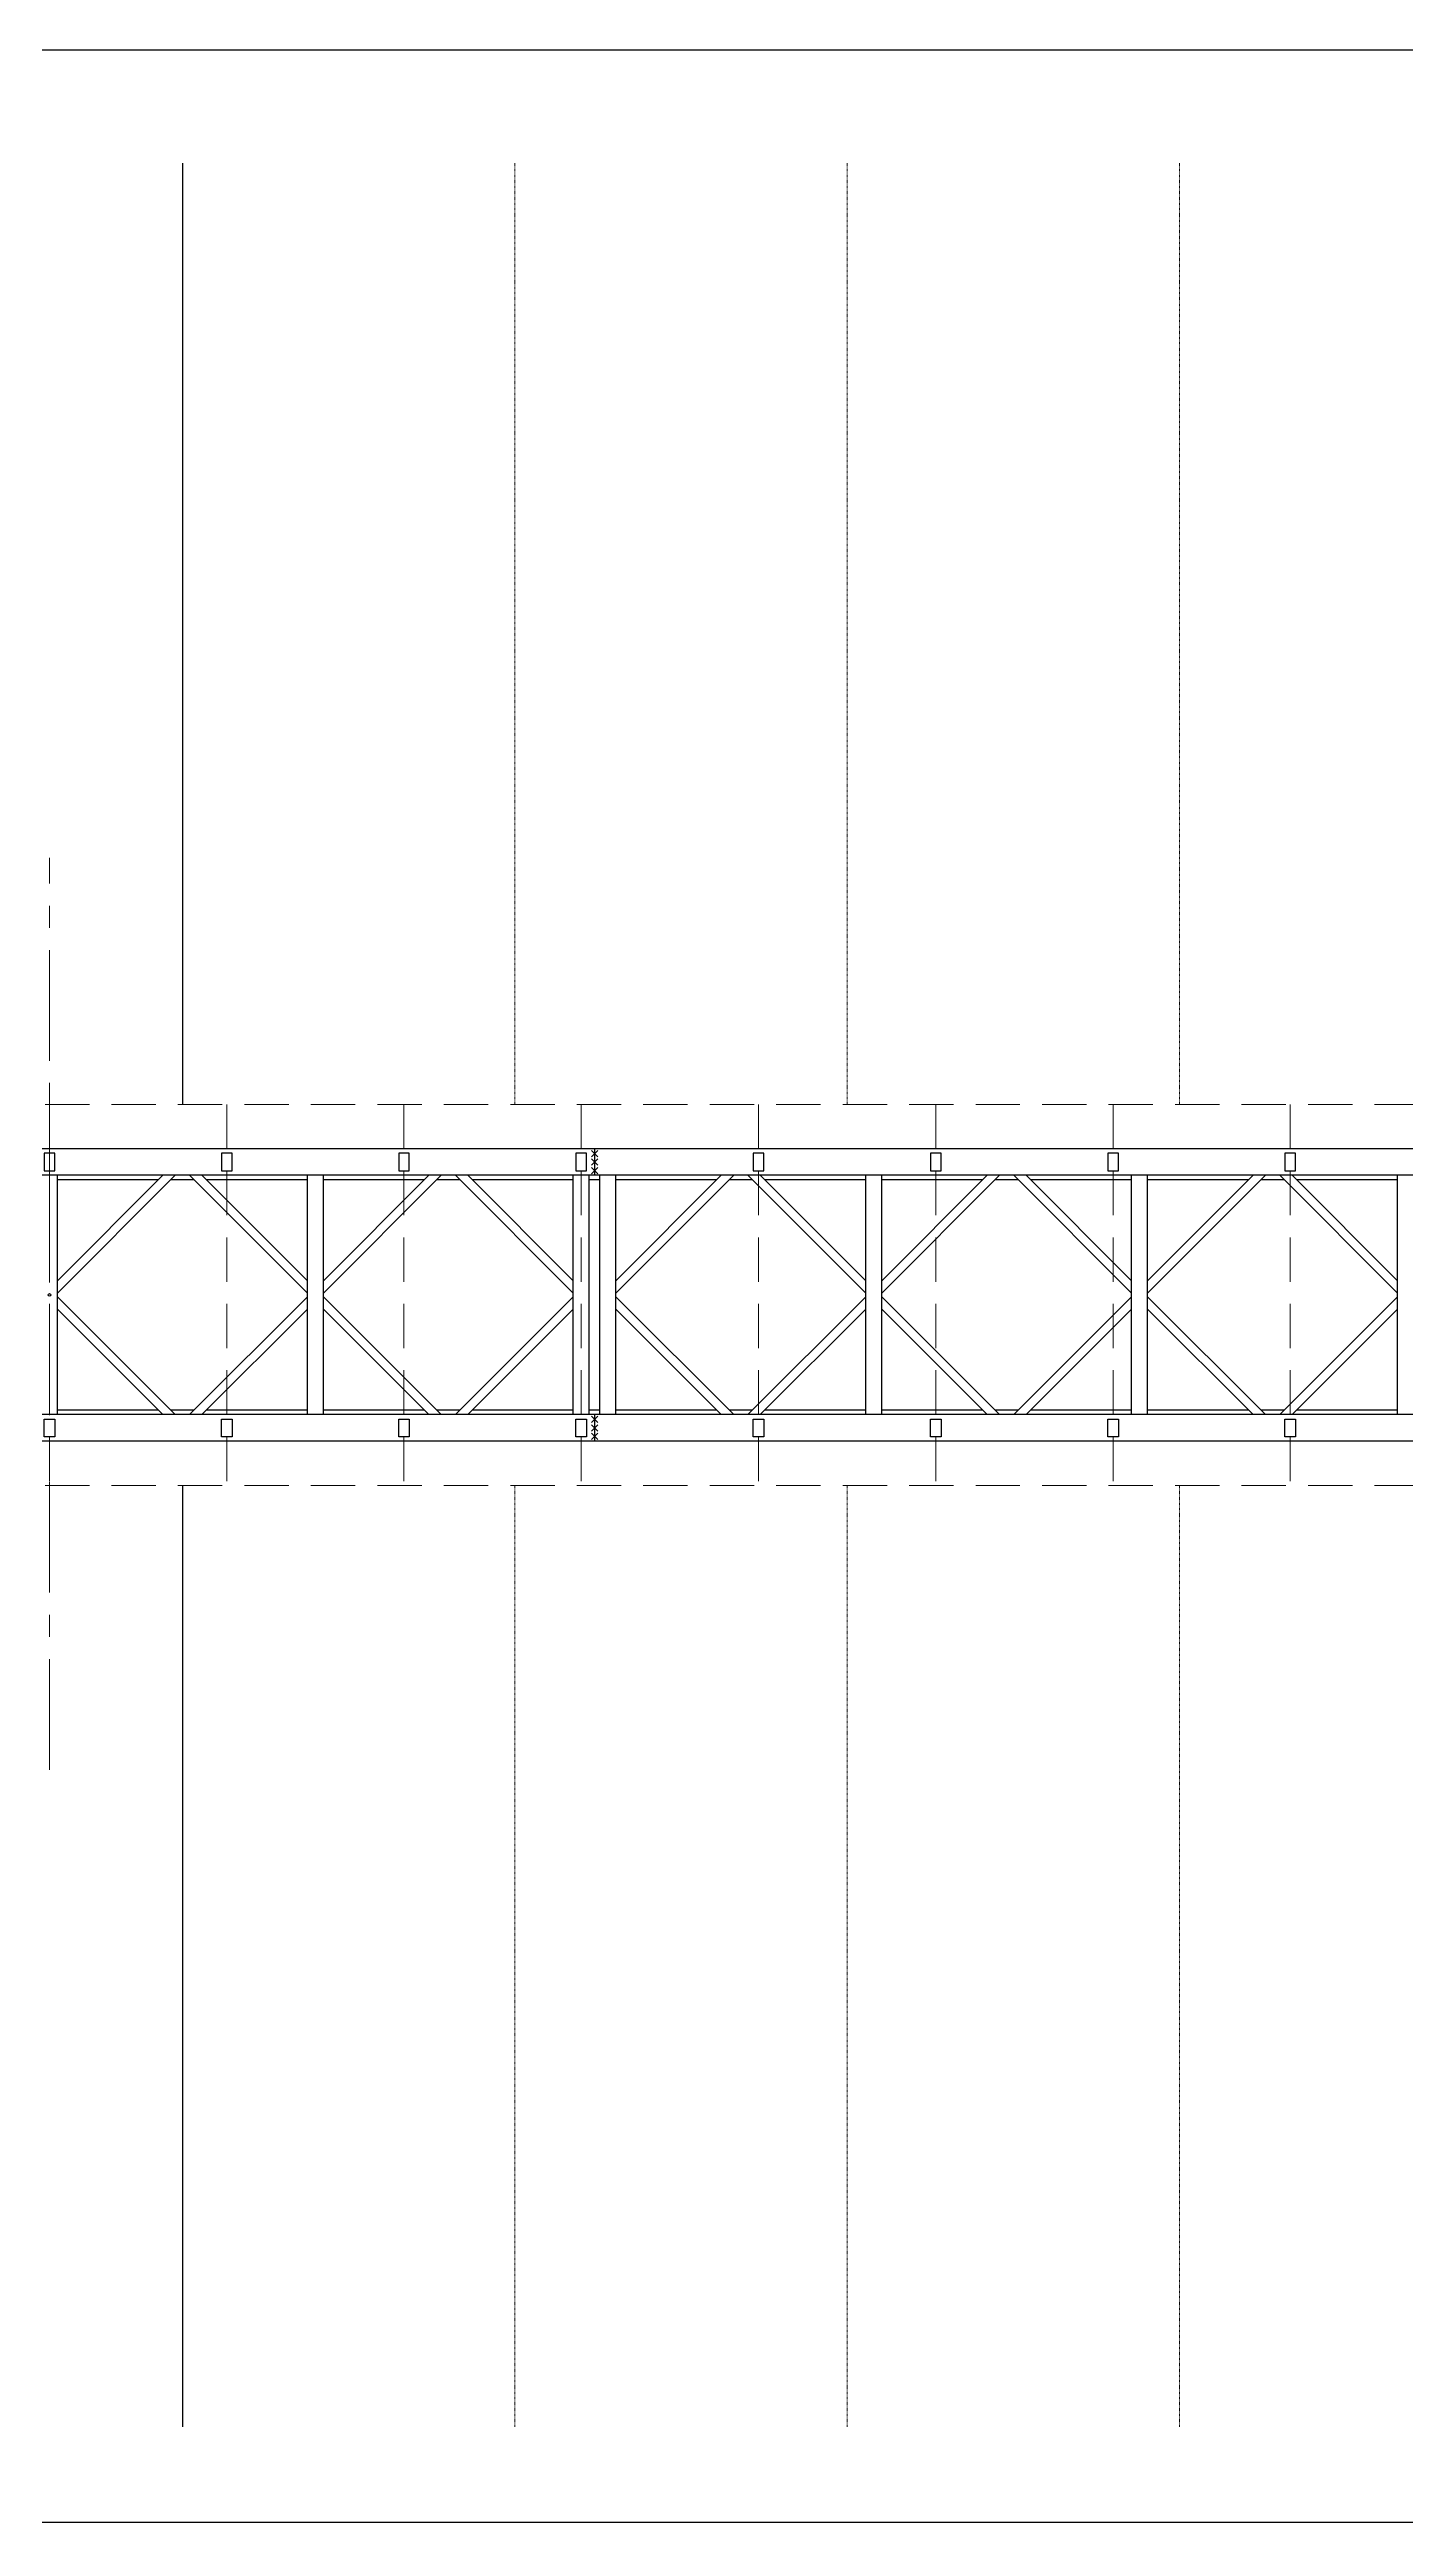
# Model space of a CAD drawing. Header units: millimetres. Extents: x -54986 to 52073, y -1196 to 63678.
# Drawn here: x -19618 to -4318, y -1196 to 26712 of the extents above; entities that cross this region are included whole.
import ezdxf

# ---------------------------------------------------------------- set-up
doc = ezdxf.new("R2010")
doc.units = ezdxf.units.MM
for name, pattern in [('HIDDEN', [0.375, 0.25, -0.125]), ('осеваяX2', [4, 2.5, -0.5, 0.5, -0.5]), ('Штриховая 2', [4, 2, -2])]:
    doc.linetypes.add(name, pattern=pattern)
doc.styles.get("Standard").update_dxf_attribs({"font": 'arial.ttf'})
doc.dimstyles.new('ISO-25', dxfattribs={"dimtxt": 2.5, "dimasz": 2.5, "dimexe": 1.25, "dimexo": 0.625, "dimtad": 1, "dimtxsty": 'Standard', "dimcen": 2.5, "dimadec": 0, "dimazin": 0, "dimtfac": 1, "dimtmove": 0, "dimatfit": 3, "dimfxl": 1, "dimarcsym": 0})

# ---------------------------------------------------------------- blocks, each defined once
blk = doc.blocks.new('A$C62fae98b')
at = {"linetype": 'осеваяX2', "lineweight": 13, "ltscale": 2.5}
blk.add_line((0, -26.79), (0, 24.66), dxfattribs=at)
at = {"linetype": 'HIDDEN', "lineweight": 15, "ltscale": 10}
for p, q in [((109, 10.75), (-109, 10.75)), ((-70, 10.75), (-70, -10.75)), ((-60, 10.75), (-60, -10.75)), ((-50, 10.75), (-50, -10.75)), ((-40, 10.75), (-40, -10.75)), ((-30, 10.75), (-30, -10.75)), ((-20, 10.75), (-20, -10.75)), ((-10, 10.75), (-10, -10.75)), ((0, 10.75), (0, -10.75)), ((109, -10.75), (-109, -10.75))]:
    blk.add_line(p, q, dxfattribs=at)
at = {"lineweight": 30}
for p, q in [((-109, 8.25), (109, 8.25)), ((-30.75, 8.25), (-30.75, 6.75)), ((-109, 6.75), (109, 6.75)), ((-76.05, -6.75), (-76.05, 6.75)), ((-69.4, 6.75), (-76.05, 0.1)), ((-70.1, 6.75), (-76.05, 0.8)), ((-76.05, 6.5), (-70.35, 6.5)), ((-69.65, 6.5), (-68.35, 6.5)), ((-68.6, 6.75), (-61.95, 0.1)), ((-67.9, 6.75), (-61.95, 0.8)), ((-67.65, 6.5), (-61.95, 6.5)), ((-61.95, -6.75), (-61.95, 6.75)), ((-61.05, -6.75), (-61.05, 6.75)), ((-54.4, 6.75), (-61.05, 0.1)), ((-55.1, 6.75), (-61.05, 0.8)), ((-61.05, 6.5), (-55.35, 6.5)), ((-54.65, 6.5), (-53.35, 6.5)), ((-53.6, 6.75), (-46.95, 0.1)), ((-52.9, 6.75), (-46.95, 0.8)), ((-52.65, 6.5), (-46.95, 6.5)), ((-46.95, -6.75), (-46.95, 6.75)), ((-46.05, -6.75), (-46.05, 6.75)), ((-39.4, 6.75), (-46.05, 0.1)), ((-40.1, 6.75), (-46.05, 0.8)), ((-46.05, 6.5), (-40.35, 6.5)), ((-39.65, 6.5), (-38.35, 6.5)), ((-38.6, 6.75), (-31.95, 0.1)), ((-37.9, 6.75), (-31.95, 0.8)), ((-37.65, 6.5), (-31.95, 6.5)), ((-31.95, -6.75), (-31.95, 6.75)), ((-31.05, -6.75), (-31.05, 6.75)), ((-31.05, 6.5), (-30.45, 6.5)), ((-30.45, -6.75), (-30.45, 6.75)), ((-22.9, 6.75), (-29.55, 0.1)), ((-23.6, 6.75), (-29.55, 0.8)), ((-29.55, -6.75), (-29.55, 6.75)), ((-29.55, 6.5), (-23.85, 6.5)), ((-23.15, 6.5), (-21.85, 6.5)), ((-22.1, 6.75), (-15.45, 0.1)), ((-21.4, 6.75), (-15.45, 0.8)), ((-21.15, 6.5), (-15.45, 6.5)), ((-15.45, -6.75), (-15.45, 6.75)), ((-14.55, -6.75), (-14.55, 6.75)), ((-7.9, 6.75), (-14.55, 0.1)), ((-8.6, 6.75), (-14.55, 0.8)), ((-14.55, 6.5), (-8.85, 6.5)), ((-8.15, 6.5), (-6.85, 6.5)), ((-7.1, 6.75), (-0.45, 0.1)), ((-6.4, 6.75), (-0.45, 0.8)), ((-6.15, 6.5), (-0.45, 6.5)), ((-0.45, -6.75), (-0.45, 6.75)), ((-69.4, -6.75), (-76.05, -0.1)), ((-70.1, -6.75), (-76.05, -0.8)), ((-68.6, -6.75), (-61.95, -0.1)), ((-67.9, -6.75), (-61.95, -0.8)), ((-54.4, -6.75), (-61.05, -0.1)), ((-55.1, -6.75), (-61.05, -0.8)), ((-53.6, -6.75), (-46.95, -0.1)), ((-52.9, -6.75), (-46.95, -0.8)), ((-39.4, -6.75), (-46.05, -0.1)), ((-40.1, -6.75), (-46.05, -0.8)), ((-38.6, -6.75), (-31.95, -0.1)), ((-37.9, -6.75), (-31.95, -0.8)), ((-22.9, -6.75), (-29.55, -0.1)), ((-23.6, -6.75), (-29.55, -0.8)), ((-22.1, -6.75), (-15.45, -0.1)), ((-21.4, -6.75), (-15.45, -0.8)), ((-7.9, -6.75), (-14.55, -0.1)), ((-8.6, -6.75), (-14.55, -0.8)), ((-7.1, -6.75), (-0.45, -0.1)), ((-6.4, -6.75), (-0.45, -0.8)), ((-109, -6.75), (109, -6.75)), ((-76.05, -6.5), (-70.35, -6.5)), ((-69.65, -6.5), (-68.35, -6.5)), ((-67.65, -6.5), (-61.95, -6.5)), ((-61.05, -6.5), (-55.35, -6.5)), ((-54.65, -6.5), (-53.35, -6.5)), ((-52.65, -6.5), (-46.95, -6.5)), ((-46.05, -6.5), (-40.35, -6.5)), ((-39.65, -6.5), (-38.35, -6.5)), ((-37.65, -6.5), (-31.95, -6.5)), ((-31.05, -6.5), (-30.45, -6.5)), ((-30.75, -6.75), (-30.75, -8.25)), ((-29.55, -6.5), (-23.85, -6.5)), ((-23.15, -6.5), (-21.85, -6.5)), ((-21.15, -6.5), (-15.45, -6.5)), ((-14.55, -6.5), (-8.85, -6.5)), ((-8.15, -6.5), (-6.85, -6.5)), ((-6.15, -6.5), (-0.45, -6.5)), ((-109, -8.25), (109, -8.25))]:
    blk.add_line(p, q, dxfattribs=at)
at = {"lineweight": 13}
for p, q in [((-30.93, 7.8), (-30.57, 8.16)), ((-30.57, 7.8), (-30.93, 8.16)), ((-30.93, 7.32), (-30.57, 7.68)), ((-30.57, 7.32), (-30.93, 7.68)), ((-30.93, 7.2), (-30.57, 6.84)), ((-30.57, 7.2), (-30.93, 6.84)), ((-30.93, -7.2), (-30.57, -6.84)), ((-30.57, -7.2), (-30.93, -6.84)), ((-30.93, -7.68), (-30.57, -7.32)), ((-30.57, -7.68), (-30.93, -7.32)), ((-30.93, -7.8), (-30.57, -8.16)), ((-30.57, -7.8), (-30.93, -8.16))]:
    blk.add_line(p, q, dxfattribs=at)
at = {"lineweight": 30}
for points in [[(-70.3, 8), (-69.7, 8), (-69.7, 7), (-70.3, 7)], [(-60.3, 8), (-59.7, 8), (-59.7, 7), (-60.3, 7)], [(-50.3, 8), (-49.7, 8), (-49.7, 7), (-50.3, 7)], [(-40.3, 8), (-39.7, 8), (-39.7, 7), (-40.3, 7)], [(-30.3, 8), (-29.7, 8), (-29.7, 7), (-30.3, 7)], [(-20.3, 8), (-19.7, 8), (-19.7, 7), (-20.3, 7)], [(-10.3, 8), (-9.7, 8), (-9.7, 7), (-10.3, 7)], [(-0.3, 8), (0.3, 8), (0.3, 7), (-0.3, 7)], [(-70.3, -8), (-69.7, -8), (-69.7, -7), (-70.3, -7)], [(-60.3, -8), (-59.7, -8), (-59.7, -7), (-60.3, -7)], [(-50.3, -8), (-49.7, -8), (-49.7, -7), (-50.3, -7)], [(-40.3, -8), (-39.7, -8), (-39.7, -7), (-40.3, -7)], [(-30.3, -8), (-29.7, -8), (-29.7, -7), (-30.3, -7)], [(-20.3, -8), (-19.7, -8), (-19.7, -7), (-20.3, -7)], [(-10.3, -8), (-9.7, -8), (-9.7, -7), (-10.3, -7)], [(-0.3, -8), (0.3, -8), (0.3, -7), (-0.3, -7)]]:
    blk.add_lwpolyline(points, close=True, dxfattribs=at)
blk = doc.blocks.new('*D131')
at = {"color": 0, "lineweight": -2, "transparency": 16777216}
for p, q in [((-40918, -1191), (-40918, -1191)), ((-40915, -1192), (1680, -1192)), ((1682, -1191), (1682, -1191))]:
    blk.add_line(p, q, dxfattribs=at)
at = {"color": 0, "transparency": 16777216}
for points in [[(-40915, -1192), (-40915, -1192), (-40918, -1192)], [(1680, -1192), (1680, -1192), (1682, -1192)]]:
    blk.add_solid(points, dxfattribs=at)
at = {"layer": 'Defpoints', "color": 0, "transparency": 16777216}
for p in [(-40918, -1192), (1682, -1192), (1682, -1192)]:
    blk.add_point(p, dxfattribs=at)
at = {"color": 0, "transparency": 16777216, "insert": (-19618, -1190), "char_height": 2.5, "attachment_point": 5}
blk.add_mtext('Lp = 42600', dxfattribs=at)
blk = doc.blocks.new('*D144')
at = {"color": 0, "lineweight": -2, "transparency": 16777216}
for p, q in [((-48568, 15558), (-48568, 26707)), ((-48565, 26706), (9330, 26706)), ((9332, 25994), (9332, 26707))]:
    blk.add_line(p, q, dxfattribs=at)
at = {"color": 0, "transparency": 16777216}
for points in [[(-48565, 26706), (-48565, 26706), (-48568, 26706)], [(9330, 26706), (9330, 26706), (9332, 26706)]]:
    blk.add_solid(points, dxfattribs=at)
at = {"layer": 'Defpoints', "color": 0, "transparency": 16777216}
for p in [(9332, 26706), (9332, 25994), (-48568, 15557)]:
    blk.add_point(p, dxfattribs=at)
at = {"color": 0, "transparency": 16777216, "insert": (-19618, 26708), "char_height": 2.5, "attachment_point": 5}
blk.add_mtext('57 900', dxfattribs=at)

msp = doc.modelspace()

# ---------------------------------------------------------------- linework, layer by layer
at = {"lineweight": 30}
for p, q in [((-18117.955, 25428.647), (-18117.955, 14806.951)), ((-18117.955, 10506.951), (-18117.955, -114.745))]:
    msp.add_line(p, q, dxfattribs=at)
at = {"linetype": 'Штриховая 2', "lineweight": 5, "ltscale": 3}
for p, q in [((-14367.955, 25428.647), (-14367.955, 14806.951)), ((-10617.955, 25428.647), (-10617.955, 14806.951)), ((-6867.955, 25428.647), (-6867.955, 14806.951)), ((-14367.955, 10506.951), (-14367.955, -114.745)), ((-10617.955, 10506.951), (-10617.955, -114.745)), ((-6867.955, 10506.951), (-6867.955, -114.745))]:
    msp.add_line(p, q, dxfattribs=at)
at = {"color": 1, "lineweight": 30}
msp.add_circle((-19617.955, 12656.951), 15, dxfattribs=at)

# ---------------------------------------------------------------- block references
at = {"linetype": 'HIDDEN', "lineweight": 15, "ltscale": 7, "xscale": -199.9999999999758, "yscale": 199.9999999999758, "zscale": 199.9999999999758}
msp.add_blockref('A$C62fae98b', (-19617.955, 12656.951), dxfattribs=at)

# ---------------------------------------------------------------- dimensions: what is measured, and where the dimension line sits
for base, p1, p2, text, picture, middle in [((9332.045, 26706.031), (-48567.955, 15556.951), (9332.045, 25993.658), '57 900', '*D144', (-19617.955, 26707.932)), ((1682.045, -1191.921), (-40917.955, -1191.921), (1682.045, -1191.921), 'Lp = 42600', '*D131', (-19617.955, -1189.694))]:
    dim = msp.add_linear_dim(base=base, p1=p1, p2=p2, angle=180, text=text, dimstyle='ISO-25')
    dim.commit()
    dim.dimension.update_dxf_attribs({"geometry": picture, "text_midpoint": middle})

doc.saveas('drawing.dxf')
